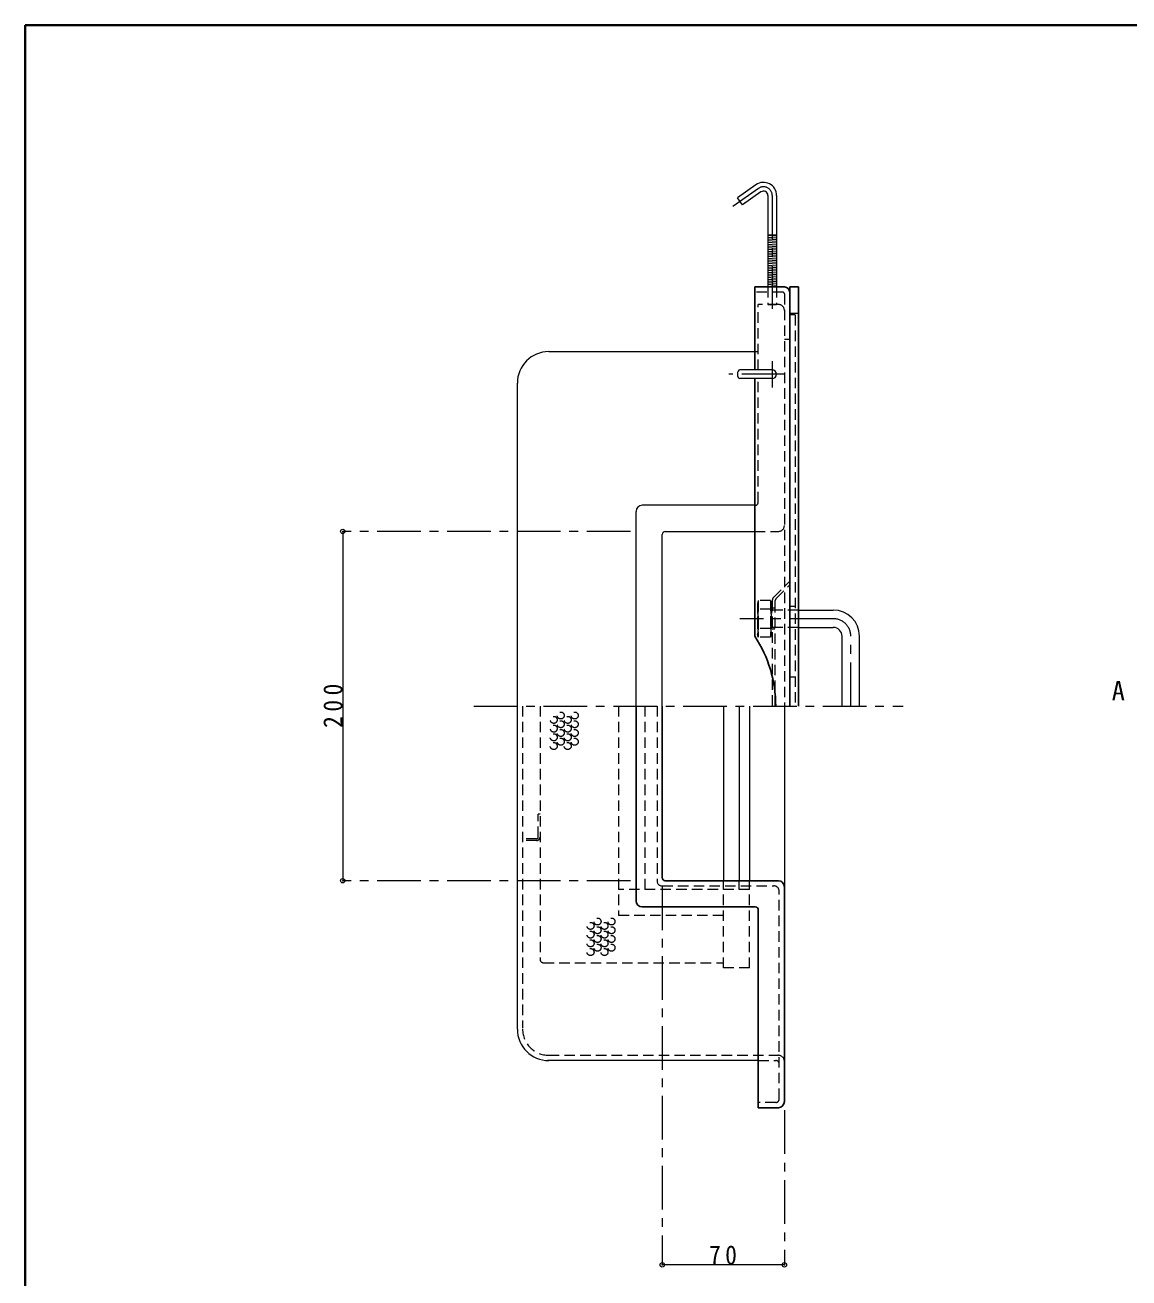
# Model space of a CAD drawing. Units: millimetres at full size, sheet at 1:5. Extents: x -1061 to 964, y -679 to 726.
# Drawn here: x -1061 to -429, y 8 to 726 of the extents above; entities that cross this region are included whole.
import ezdxf
from ezdxf.enums import TextEntityAlignment as Align

# ---------------------------------------------------------------- set-up
doc = ezdxf.new("R2010")
doc.units = ezdxf.units.MM
doc.header["$LTSCALE"] = 5
doc.header["$PDMODE"] = 32
doc.header["$PDSIZE"] = 2.5
doc.linetypes.add('CHAIN1', pattern=[8, 5, -1, 1, -1])
doc.linetypes.add('DASHED1', pattern=[1.8, 1.2, -0.6])
doc.layers.add('0-0', color=4, linetype='Continuous', lineweight=9)
doc.styles.add('ＭＳ ゴシック', font='')
doc.styles.get('ＭＳ ゴシック').set_extended_font_data('MS Gothic')

msp = doc.modelspace()

# ---------------------------------------------------------------- linework, layer by layer
at = {"layer": '0-0', "color": 1, "lineweight": 40}
for p in [(-1061.401, -679.043), (963.599, 725.957)]:
    msp.add_line(p, (-1061.401, 725.957), dxfattribs=at)
at = {"layer": '0-0', "linetype": 'CHAIN1'}
for p, q in [((-641.269, 632.448), (-655.994, 622.137)), ((-633.401, 628.352), (-633.401, 560.855)), ((-633.401, 533.457), (-633.401, 518.457)), ((-625.901, 525.957), (-658.332, 525.957)), ((-714.651, 435.957), (-879.401, 435.957)), ((-598.401, 385.957), (-651.901, 385.957)), ((-588.401, 335.957), (-588.401, 375.957)), ((-804.401, 335.957), (-558.401, 335.957)), ((-714.651, 235.957), (-879.401, 235.957)), ((-696.401, 232.707), (-696.401, 15.957)), ((-626.401, 104.457), (-626.401, 15.957))]:
    msp.add_line(p, q, dxfattribs=at)
at = {"layer": '0-0'}
for p, q in [((-642.702, 634.495), (-653.332, 627.052)), ((-650.464, 622.957), (-653.332, 627.052)), ((-639.835, 630.4), (-650.464, 622.957)), ((-635.901, 628.352), (-635.901, 575.957)), ((-630.901, 628.352), (-630.901, 575.957)), ((-635.901, 605.855), (-630.901, 605.855)), ((-630.901, 604.985), (-635.901, 605.394)), ((-630.901, 603.982), (-635.901, 604.39)), ((-630.901, 602.979), (-635.901, 603.387)), ((-630.901, 601.975), (-635.901, 602.384)), ((-630.901, 600.972), (-635.901, 601.38)), ((-630.901, 599.969), (-635.901, 600.377)), ((-630.901, 598.965), (-635.901, 599.374)), ((-630.901, 597.962), (-635.901, 598.37)), ((-630.901, 596.959), (-635.901, 597.367)), ((-630.901, 595.955), (-635.901, 596.364)), ((-630.901, 594.952), (-635.901, 595.36)), ((-630.901, 593.949), (-635.901, 594.357)), ((-630.901, 592.945), (-635.901, 593.354)), ((-630.901, 591.942), (-635.901, 592.35)), ((-630.901, 590.939), (-635.901, 591.347)), ((-630.901, 589.935), (-635.901, 590.344)), ((-630.901, 588.932), (-635.901, 589.34)), ((-630.901, 587.929), (-635.901, 588.337)), ((-630.901, 586.925), (-635.901, 587.334)), ((-630.901, 585.922), (-635.901, 586.33)), ((-630.901, 584.919), (-635.901, 585.327)), ((-630.901, 583.915), (-635.901, 584.324)), ((-630.901, 582.912), (-635.901, 583.32)), ((-630.901, 581.909), (-635.901, 582.317)), ((-630.901, 580.905), (-635.901, 581.314)), ((-630.901, 579.902), (-635.901, 580.31)), ((-630.901, 578.899), (-635.901, 579.307)), ((-630.901, 577.895), (-635.901, 578.304)), ((-630.901, 576.892), (-635.901, 577.3)), ((-631.734, 575.957), (-635.901, 576.297)), ((-761.401, 538.957), (-643.401, 538.957)), ((-779.401, 335.957), (-779.401, 520.957)), ((-879.401, 435.957), (-879.401, 235.957)), ((-661.401, 335.957), (-661.401, 235.957)), ((-626.401, 335.957), (-626.401, 232.457)), ((-626.401, 15.957), (-696.401, 15.957))]:
    msp.add_line(p, q, dxfattribs=at)
at = {"layer": '0-0', "color": 5, "lineweight": 25}
for p, q in [((-626.401, 575.957), (-643.401, 575.957)), ((-643.401, 575.957), (-643.401, 528.457)), ((-623.401, 575.957), (-618.401, 575.957)), ((-623.401, 335.957), (-623.401, 575.957)), ((-618.401, 335.957), (-618.401, 575.957)), ((-643.401, 523.457), (-643.401, 375.957)), ((-711.401, 224.457), (-711.401, 335.957)), ((-696.401, 237.707), (-696.401, 335.957)), ((-694.651, 235.957), (-629.901, 235.957)), ((-626.401, 232.457), (-626.401, 109.457)), ((-643.151, 220.957), (-707.901, 220.957)), ((-641.401, 219.207), (-641.401, 105.957)), ((-629.901, 105.957), (-641.401, 105.957))]:
    msp.add_line(p, q, dxfattribs=at)
at = {"layer": '0-0', "linetype": 'DASHED1'}
for p, q in [((-630.901, 575.957), (-630.901, 565.855)), ((-629.901, 565.957), (-641.401, 565.957)), ((-641.401, 528.457), (-641.401, 565.957)), ((-620.201, 559.957), (-623.401, 559.957)), ((-620.201, 559.957), (-620.201, 335.957)), ((-643.401, 538.957), (-641.401, 538.957)), ((-641.401, 452.707), (-641.401, 523.457)), ((-643.401, 450.957), (-643.151, 450.957)), ((-643.401, 435.957), (-629.901, 435.957)), ((-632.522, 398.335), (-623.401, 407.457)), ((-631.022, 397.714), (-623.401, 405.335)), ((-641.401, 396.457), (-641.901, 394.957)), ((-641.901, 394.957), (-641.901, 376.957)), ((-641.901, 394.957), (-641.401, 391.457)), ((-634.401, 396.457), (-641.401, 396.457)), ((-641.401, 396.457), (-641.401, 375.457)), ((-634.401, 396.457), (-634.401, 375.457)), ((-633.901, 394.957), (-633.901, 376.957)), ((-633.401, 396.214), (-633.401, 335.957)), ((-631.901, 395.593), (-631.901, 335.957)), ((-634.401, 391.457), (-641.401, 391.457)), ((-618.401, 390.957), (-633.901, 390.957)), ((-631.901, 391.957), (-633.401, 391.957)), ((-620.201, 392.957), (-623.401, 392.957)), ((-634.401, 380.457), (-641.401, 380.457)), ((-633.901, 385.957), (-634.401, 380.457)), ((-634.401, 380.457), (-633.901, 376.957)), ((-618.401, 380.957), (-633.901, 380.957)), ((-641.401, 375.457), (-641.901, 376.957)), ((-634.401, 375.457), (-641.401, 375.457)), ((-633.901, 376.957), (-634.401, 375.457)), ((-631.901, 379.957), (-633.401, 379.957)), ((-620.201, 352.54), (-623.401, 352.54)), ((-776.401, 335.957), (-776.401, 151.407)), ((-766.401, 335.957), (-766.401, 190.957)), ((-721.401, 335.957), (-721.401, 215.957)), ((-706.401, 335.957), (-706.401, 230.957)), ((-766.401, 273.957), (-767.401, 273.957)), ((-767.401, 260.957), (-767.401, 273.957)), ((-768.401, 259.957), (-776.401, 259.957)), ((-768.401, 258.957), (-776.401, 258.957)), ((-646.401, 230.957), (-721.401, 230.957)), ((-661.401, 185.957), (-661.401, 235.957)), ((-652.401, 230.957), (-652.401, 235.957)), ((-646.401, 185.957), (-646.401, 235.957)), ((-661.401, 215.957), (-721.401, 215.957)), ((-764.401, 188.957), (-661.401, 188.957)), ((-646.401, 185.957), (-661.401, 185.957)), ((-761.401, 135.957), (-629.901, 135.957)), ((-641.401, 132.957), (-631.401, 132.957))]:
    msp.add_line(p, q, dxfattribs=at)
at = {"layer": '0-0', "color": 7, "linetype": 'DASHED1', "lineweight": 18}
for p, q in [((-627.401, 572.957), (-643.401, 572.957)), ((-626.401, 571.957), (-626.401, 335.957)), ((-623.401, 560.957), (-618.401, 560.957)), ((-623.401, 545.957), (-626.401, 545.957)), ((-699.401, 335.957), (-699.401, 235.957)), ((-696.401, 232.957), (-632.401, 232.957)), ((-629.401, 110.957), (-629.401, 229.957)), ((-631.401, 108.957), (-641.401, 108.957))]:
    msp.add_line(p, q, dxfattribs=at)
at = {"layer": '0-0', "color": 7, "lineweight": 18}
for p, q in [((-633.401, 528.457), (-651.898, 528.457)), ((-633.401, 523.457), (-651.898, 523.457)), ((-711.401, 335.957), (-711.401, 447.457)), ((-643.401, 450.957), (-707.901, 450.957)), ((-696.401, 335.957), (-696.401, 434.207)), ((-694.651, 435.957), (-643.401, 435.957)), ((-618.401, 390.957), (-598.401, 390.957)), ((-618.401, 380.957), (-598.401, 380.957)), ((-593.401, 335.957), (-593.401, 375.957)), ((-583.401, 335.957), (-583.401, 375.957)), ((-779.401, 150.957), (-779.401, 335.957)), ((-652.401, 335.957), (-652.401, 235.957)), ((-646.401, 335.957), (-646.401, 235.957)), ((-641.401, 132.957), (-762.117, 132.957))]:
    msp.add_line(p, q, dxfattribs=at)
at = {"layer": '0-0', "linetype": 'DASHED1'}
for points in [[(-635.901, 575.957), (-635.901, 565.855), (-630.901, 565.855)], [(-634.401, 396.457), (-633.901, 394.957), (-634.401, 391.457), (-633.901, 385.957)], [(-641.401, 391.457), (-641.901, 385.957), (-641.401, 380.457), (-641.901, 376.957)]]:
    msp.add_lwpolyline(points, dxfattribs=at)
for centre in [(-754.558, 330.549), (-746.558, 330.549), (-758.558, 328.049), (-758.558, 323.049), (-754.558, 325.549), (-750.558, 328.049), (-750.558, 323.049), (-746.558, 325.549), (-758.558, 318.049), (-754.558, 320.549), (-754.558, 315.549), (-750.558, 318.049), (-746.558, 320.549), (-746.558, 315.549), (-758.558, 313.049), (-750.558, 313.049), (-737.473, 210.08), (-733.473, 212.58), (-733.473, 207.58), (-729.473, 210.08), (-725.473, 212.58), (-725.473, 207.58), (-737.473, 205.08), (-737.473, 200.08), (-733.473, 202.58), (-729.473, 205.08), (-729.473, 200.08), (-725.473, 202.58), (-737.473, 195.08), (-733.473, 197.58), (-729.473, 195.08), (-725.473, 197.58)]:
    msp.add_circle(centre, 2, dxfattribs=at)
at = {"layer": '0-0'}
for centre, radius, start, end in [((-638.401, 628.352), 7.5, 0, 125), ((-638.401, 628.352), 2.5, 0, 125), ((-761.401, 520.957), 18, 90, 180)]:
    msp.add_arc(centre, radius, start, end, dxfattribs=at)
at = {"layer": '0-0', "linetype": 'CHAIN1'}
for centre, radius, end in [((-638.401, 628.352), 5, 125), ((-598.401, 375.957), 10, 90)]:
    msp.add_arc(centre, radius, 0, end, dxfattribs=at)
at = {"layer": '0-0', "color": 5, "lineweight": 25}
for centre, radius, start, end in [((-626.401, 572.957), 3, 0, 90), ((-704.067, 335.957), 72.667, 0, 33.39849), ((-694.651, 237.707), 1.75, 180, 270), ((-629.901, 232.457), 3.5, 0, 90), ((-707.901, 224.457), 3.5, 180, 270), ((-643.151, 219.207), 1.75, 0, 90), ((-629.901, 109.457), 3.5, 270, 0)]:
    msp.add_arc(centre, radius, start, end, dxfattribs=at)
at = {"layer": '0-0', "color": 7, "linetype": 'DASHED1', "lineweight": 18}
for centre, radius, start, end in [((-627.401, 571.957), 1, 0, 90), ((-696.401, 235.957), 3, 180, 270), ((-632.401, 229.957), 3, 0, 90), ((-631.401, 110.957), 2, 270, 0)]:
    msp.add_arc(centre, radius, start, end, dxfattribs=at)
at = {"layer": '0-0', "linetype": 'DASHED1'}
for centre, radius, start, end in [((-629.901, 562.457), 3.5, 0, 90), ((-643.151, 452.707), 1.75, 270, 0), ((-629.901, 439.457), 3.5, 270, 0), ((-630.401, 396.214), 3, 135, 180), ((-628.901, 395.593), 3, 135, 180), ((-768.401, 260.957), 1, 270, 0), ((-768.401, 260.957), 2, 270, 0), ((-764.401, 190.957), 2, 180, 270), ((-761.401, 150.957), 15, 180, 270), ((-631.401, 130.957), 2, 0, 90), ((-629.901, 132.457), 3.5, 0, 90)]:
    msp.add_arc(centre, radius, start, end, dxfattribs=at)
at = {"layer": '0-0', "color": 7, "lineweight": 18}
for centre, radius, start, end in [((-633.401, 525.957), 2.5, 270, 90), ((-707.901, 447.457), 3.5, 90, 180), ((-694.651, 434.207), 1.75, 90, 180), ((-598.401, 375.957), 15, 0, 90), ((-598.401, 375.957), 5, 0, 90), ((-761.401, 150.957), 18, 180, 270)]:
    msp.add_arc(centre, radius, start, end, dxfattribs=at)
msp.add_ellipse((-651.888, 525.957), major_axis=(0, -2.5), ratio=0.57, start_param=3.1415927, end_param=6.2831853, dxfattribs=at)
at = {"layer": '0-0'}
for p in [(-879.401, 435.957), (-879.401, 235.957), (-696.401, 15.957), (-626.401, 15.957)]:
    msp.add_point(p, dxfattribs=at)

# ---------------------------------------------------------------- texts
at = {"layer": '0-0', "color": 7, "style": 'ＭＳ ゴシック'}
msp.add_text('A', height=11, dxfattribs=at).set_placement((-438.901, 335.957), align=Align.BOTTOM_LEFT)
at = {"layer": '0-0', "color": 7, "insert": (-879.401, 323.457), "char_height": 11, "attachment_point": 7, "rotation": 90, "style": 'ＭＳ ゴシック'}
msp.add_mtext('\\T1.38;\\W0.9;200', dxfattribs=at)
at = {"layer": '0-0', "color": 7, "insert": (-669.526, 15.957), "char_height": 11, "attachment_point": 7, "style": 'ＭＳ ゴシック'}
msp.add_mtext('\\T1.36;\\W0.9;70', dxfattribs=at)

doc.saveas('drawing.dxf')
